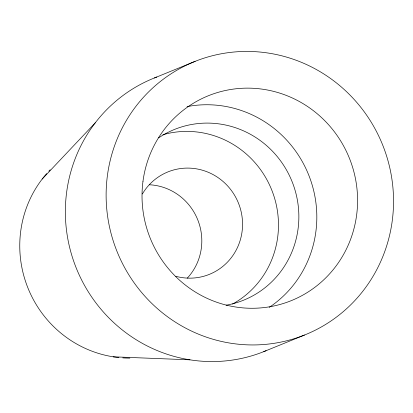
<?xml version="1.0" encoding="UTF-8"?>
<svg xmlns="http://www.w3.org/2000/svg" width="413" height="413" viewBox="0 0 413 413"><rect width="100%" height="100%" fill="white"/><g stroke="black" fill="none" stroke-linecap="round" stroke-linejoin="round"><path stroke-width="0.62" d="M42.203 179.036L95.279 122.8M154.41 77.959L195.173 61.341M263.716 351.659L304.479 335.041A147.358 143.089 67.8 0 0 337.602 83.854A147.358 143.089 67.8 0 0 107.395 175.675A147.358 143.089 67.8 0 0 304.479 335.041M113.203 356.806L189.939 359.831M142.392 193.95A55.259 53.659 67.8 0 1 211.564 173.796A55.259 53.659 67.8 0 1 239.478 242.524A55.259 53.659 67.8 0 1 175.83 276.297M149.351 184.761A55.259 53.659 67.8 0 1 197.641 219.546A55.259 53.659 67.8 0 1 187.28 278.15M129.847 358.112A110.519 107.318 67.8 0 1 122.759 357.88M118.908 357.555A110.519 107.318 67.8 0 1 27.619 287.19A110.519 107.318 67.8 0 1 46.674 173.594M48.837 171.209A110.519 107.318 67.8 0 1 50.169 169.81M266.086 350.689A147.358 143.089 67.8 0 1 76.157 267.82A147.358 143.089 67.8 0 1 156.795 77.03M162.872 134.741A92.099 89.43 67.8 0 1 271.362 189.082A92.099 89.43 67.8 0 1 232.54 304.066M158.654 137.844A92.099 89.43 67.8 0 1 291.991 181.379A92.099 89.43 67.8 0 1 226.159 305.202M187.058 106.621A110.519 107.318 67.8 0 1 308.356 174.141A110.519 107.318 67.8 0 1 269.25 307.355M142.981 181.312A110.519 107.318 67.8 0 0 290.793 300.84A110.519 107.318 67.8 0 0 315.635 112.45A110.519 107.318 67.8 0 0 142.981 181.312"/></g></svg>
